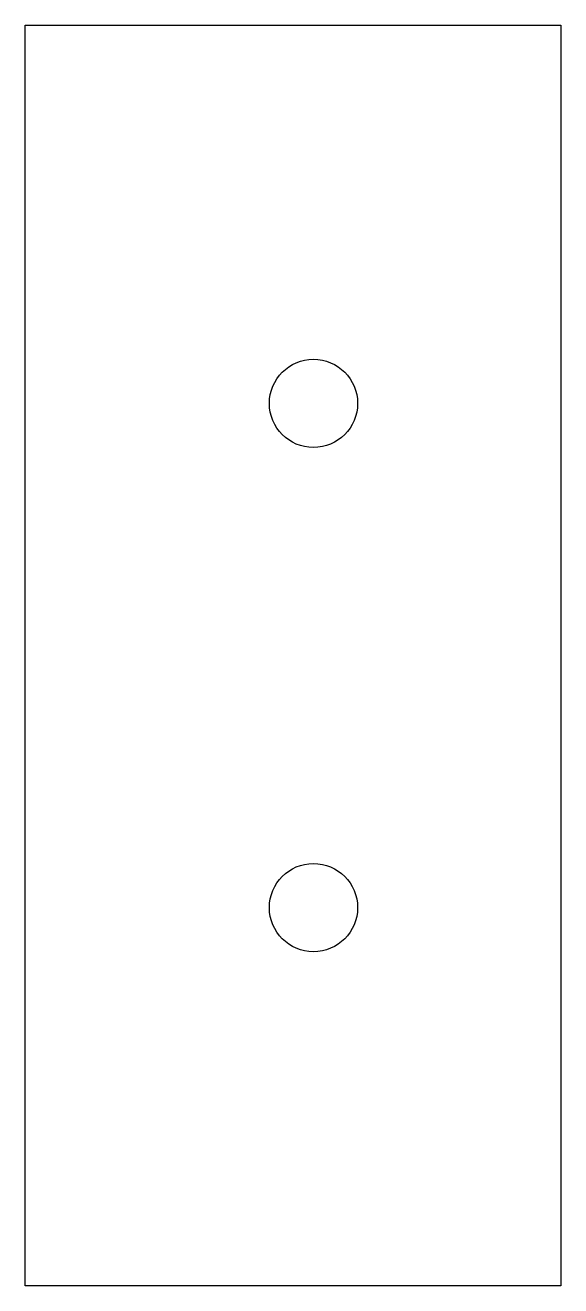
# Model space of a CAD drawing. Header units: millimetres. Extents: x 0 to 85, y 0 to 200.
import ezdxf

# ---------------------------------------------------------------- set-up
doc = ezdxf.new("R2010")
doc.units = ezdxf.units.MM
doc.layers.add('DECOUPE', color=7, linetype='CONTINUOUS')

msp = doc.modelspace()

# ---------------------------------------------------------------- linework, layer by layer
at = {"layer": 'DECOUPE'}
for p, q in [((0, 0), (0, 200)), ((0, 200), (85, 200)), ((85, 200), (85, 0)), ((85, 0), (0, 0))]:
    msp.add_line(p, q, dxfattribs=at)
for centre in [(45.75, 140), (45.75, 60)]:
    msp.add_circle(centre, 7, dxfattribs=at)

doc.saveas('drawing.dxf')
